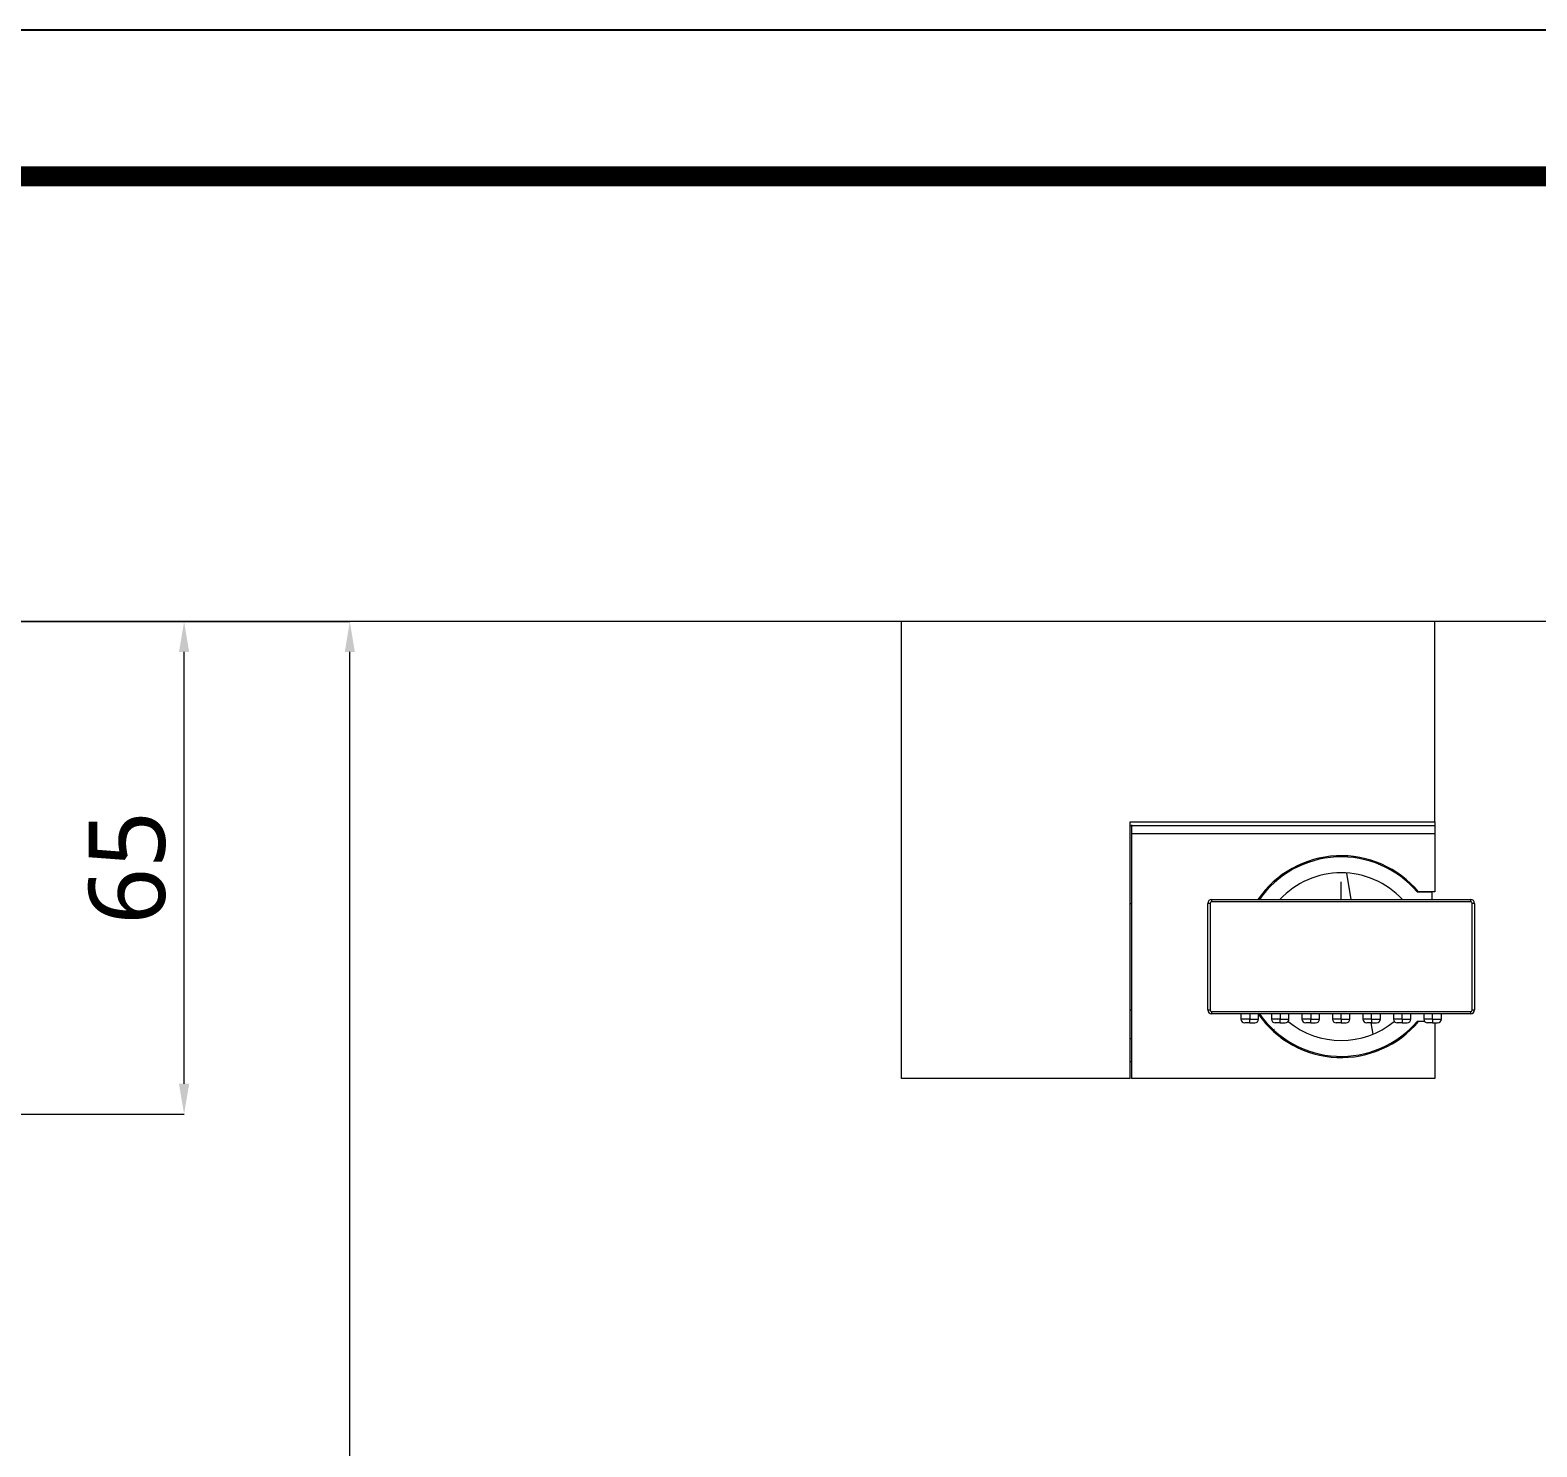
# Model space of a CAD drawing. Extents: x 2340 to 3468, y 0 to 827.
# Drawn here: x 2705.8 to 2903.6, y 640.8 to 826.8 of the extents above; entities that cross this region are included whole.
import ezdxf

# ---------------------------------------------------------------- set-up
doc = ezdxf.new("R2010")
doc.units = 0
doc.header["$LTSCALE"] = 3
doc.header["$MEASUREMENT"] = 0
doc.header["$PDMODE"] = 3
doc.header["$PDSIZE"] = -10
doc.layers.get('0').update_dxf_attribs({"linetype": 'CONTINUOUS'})
doc.layers.get('DEFPOINTS').update_dxf_attribs({"linetype": 'CONTINUOUS'})
doc.layers.add('1', color=7, linetype='CONTINUOUS')
doc.layers.add('치수선', color=7, linetype='CONTINUOUS', lineweight=20)
doc.styles.add('Daelim Dimension', font='NanumGothic.ttf')
doc.dimstyles.new('DEFAULT', dxfattribs={"dimscale": 2, "dimtxt": 2, "dimasz": 2, "dimexe": 0, "dimexo": 2, "dimgap": 1, "dimtad": 1, "dimdec": 1, "dimzin": 9, "dimdsep": 46, "dimtxsty": 'Daelim Dimension', "dimcen": 0.5, "dimclrd": 252, "dimclre": 252, "dimclrt": 3, "dimadec": 1, "dimazin": 0, "dimtfac": 1, "dimtdec": 1, "dimtix": 1, "dimtmove": 0, "dimatfit": 3, "dimfxl": 1, "dimtolj": 1, "dimtzin": 1, "dimlwd": 9, "dimlwe": 9, "dimarcsym": 0})

# ---------------------------------------------------------------- blocks, each defined once
blk = doc.blocks.new('*D4')
at = {"color": 5, "lineweight": 9, "ltscale": 0.5, "transparency": 16777216}
for p, q in [((2699.18, 749.15), (2747.79, 749.15)), ((2747.79, 508.46), (2747.79, 745.15)), ((2606.7, 504.46), (2747.79, 504.46))]:
    blk.add_line(p, q, dxfattribs=at)
at = {"color": 5, "ltscale": 0.5, "transparency": 16777216}
for points in [[(2747.13, 745.15), (2748.46, 745.15), (2747.79, 749.15)], [(2747.13, 508.46), (2748.46, 508.46), (2747.79, 504.46)]]:
    blk.add_solid(points, dxfattribs=at)
at = {"layer": 'DEFPOINTS', "color": 0, "ltscale": 0.5, "transparency": 16777216}
for p in [(2695.18, 749.15), (2747.79, 749.15), (2602.7, 504.46)]:
    blk.add_point(p, dxfattribs=at)
at = {"color": 7, "ltscale": 0.5, "transparency": 16777216, "insert": (2740.35, 626.81), "char_height": 10, "attachment_point": 5, "rotation": 90, "style": 'Daelim Dimension'}
blk.add_mtext('\\A1;245', dxfattribs=at)
blk = doc.blocks.new('*D12')
at = {"color": 5, "lineweight": 9, "ltscale": 0.5, "transparency": 16777216}
for p, q in [((2699.17, 749.15), (2726.04, 749.15)), ((2726.04, 688.46), (2726.04, 745.15)), ((2698.2, 684.46), (2726.04, 684.46))]:
    blk.add_line(p, q, dxfattribs=at)
at = {"color": 5, "ltscale": 0.5, "transparency": 16777216}
for points in [[(2725.37, 745.15), (2726.71, 745.15), (2726.04, 749.15)], [(2725.37, 688.46), (2726.71, 688.46), (2726.04, 684.46)]]:
    blk.add_solid(points, dxfattribs=at)
at = {"layer": 'DEFPOINTS', "color": 0, "ltscale": 0.5, "transparency": 16777216}
for p in [(2695.17, 749.15), (2726.04, 749.15), (2694.2, 684.46)]:
    blk.add_point(p, dxfattribs=at)
at = {"color": 7, "ltscale": 0.5, "transparency": 16777216, "insert": (2718.6, 716.81), "char_height": 10, "attachment_point": 5, "rotation": 90, "style": 'Daelim Dimension'}
blk.add_mtext('\\A1;65', dxfattribs=at)

msp = doc.modelspace()

# ---------------------------------------------------------------- linework, layer by layer
at = {"ltscale": 0.5}
msp.add_lwpolyline([(2339.56, 0), (3467.96, 0), (3467.96, 826.8), (2339.56, 826.8)], close=True, dxfattribs=at)
at = {"color": 5, "linetype": 'ByBlock', "lineweight": 200, "const_width": 2.6}
msp.add_lwpolyline([(2357.71, 35.4), (3449.71, 35.4), (3449.71, 807.6), (2357.71, 807.6)], close=True, dxfattribs=at)
at = {"layer": '1', "color": 7, "linetype": 'Continuous', "lineweight": 18}
for p, q in [((2890.2, 749.15), (2820.2, 749.15)), ((2820.2, 689.15), (2820.2, 749.15)), ((2890.2, 722.86), (2890.2, 749.15)), ((2850.2, 689.15), (2850.2, 722.86)), ((2850.2, 722.36), (2890.2, 722.36)), ((2850.4, 722.46), (2850.4, 721.29)), ((2890.2, 722.86), (2890.2, 722.36)), ((2890.2, 722.46), (2890.2, 721.29)), ((2890.2, 721.29), (2850.4, 721.29)), ((2850.4, 721.29), (2850.4, 689.15)), ((2890.2, 721.29), (2890.2, 713.65)), ((2879.2, 712.65), (2878.63, 716.13)), ((2850.2, 712.15), (2850.4, 712.15)), ((2860.4, 698.15), (2860.4, 712.15)), ((2860.9, 712.65), (2894.9, 712.65)), ((2887.86, 713.65), (2889.8, 713.65)), ((2890.2, 713.65), (2888.06, 713.65)), ((2889.8, 713.65), (2889.8, 712.65)), ((2895.4, 712.15), (2895.4, 698.15)), ((2850.2, 698.15), (2850.4, 698.15)), ((2894.9, 697.65), (2860.9, 697.65)), ((2864.75, 697.65), (2864.75, 696.95)), ((2865.9, 696.45), (2865.25, 696.45)), ((2865.9, 696.45), (2866.55, 696.45)), ((2867.05, 696.95), (2867.05, 697.65)), ((2868.75, 697.65), (2868.75, 696.95)), ((2869.9, 696.45), (2869.25, 696.45)), ((2869.9, 696.45), (2870.55, 696.45)), ((2871.05, 696.95), (2871.05, 697.65)), ((2872.75, 697.65), (2872.75, 696.95)), ((2873.9, 696.45), (2873.25, 696.45)), ((2873.9, 696.45), (2874.55, 696.45)), ((2875.05, 696.95), (2875.05, 697.65)), ((2876.75, 697.65), (2876.75, 696.95)), ((2877.9, 696.45), (2877.25, 696.45)), ((2877.9, 696.45), (2878.55, 696.45)), ((2879.05, 696.95), (2879.05, 697.65)), ((2880.75, 697.65), (2880.75, 696.95)), ((2881.9, 696.45), (2881.25, 696.45)), ((2882.08, 694.98), (2881.84, 696.45)), ((2881.9, 696.45), (2882.55, 696.45)), ((2883.05, 696.95), (2883.05, 697.65)), ((2884.75, 697.65), (2884.75, 696.95)), ((2885.9, 696.45), (2885.25, 696.45)), ((2885.9, 696.45), (2886.55, 696.45)), ((2887.05, 696.95), (2887.05, 697.65)), ((2888.85, 696.65), (2887.86, 696.65)), ((2888.85, 696.65), (2888.06, 696.65)), ((2888.75, 697.65), (2888.75, 696.95)), ((2889.9, 696.45), (2889.25, 696.45)), ((2889.9, 696.45), (2890.55, 696.45)), ((2890.2, 696.45), (2890.2, 689.15)), ((2891.05, 696.95), (2891.05, 697.65)), ((2850.4, 694.35), (2850.2, 694.35)), ((2850.4, 691.35), (2850.2, 691.35)), ((2850.2, 689.15), (2820.2, 689.15)), ((2890.2, 689.15), (2850.4, 689.15))]:
    msp.add_line(p, q, dxfattribs=at)
at = {"layer": '1', "color": 7, "linetype": 'Continuous', "lineweight": 13}
for p, q in [((2850.2, 722.86), (2890.2, 722.86)), ((2860.7, 712.15), (2860.4, 712.15)), ((2860.7, 712.15), (2860.7, 698.15)), ((2860.9, 712.65), (2860.9, 712.35)), ((2894.9, 712.35), (2860.9, 712.35)), ((2894.9, 712.35), (2894.9, 712.65)), ((2895.1, 698.15), (2895.1, 712.15)), ((2895.4, 712.15), (2895.1, 712.15)), ((2860.4, 698.15), (2860.7, 698.15)), ((2895.1, 698.15), (2895.4, 698.15)), ((2860.9, 697.95), (2894.9, 697.95)), ((2860.9, 697.95), (2860.9, 697.65)), ((2865.9, 696.95), (2864.75, 696.95)), ((2865.9, 697.65), (2865.9, 696.95)), ((2865.9, 696.95), (2867.05, 696.95)), ((2865.9, 696.45), (2865.9, 696.95)), ((2869.9, 696.95), (2868.75, 696.95)), ((2869.9, 697.65), (2869.9, 696.95)), ((2869.9, 696.95), (2871.05, 696.95)), ((2869.9, 696.45), (2869.9, 696.95)), ((2873.9, 696.95), (2872.75, 696.95)), ((2873.9, 697.65), (2873.9, 696.95)), ((2873.9, 696.95), (2875.05, 696.95)), ((2873.9, 696.45), (2873.9, 696.95)), ((2877.9, 696.95), (2876.75, 696.95)), ((2877.9, 696.95), (2877.9, 697.65)), ((2877.9, 696.95), (2879.05, 696.95)), ((2877.9, 696.95), (2877.9, 696.45)), ((2881.9, 696.95), (2880.75, 696.95)), ((2881.9, 696.95), (2881.9, 697.65)), ((2881.9, 696.95), (2883.05, 696.95)), ((2881.9, 696.95), (2881.9, 696.45)), ((2885.9, 696.95), (2884.75, 696.95)), ((2885.9, 696.95), (2885.9, 697.65)), ((2885.9, 696.95), (2885.9, 696.45)), ((2885.9, 696.95), (2887.05, 696.95)), ((2889.9, 696.95), (2888.75, 696.95)), ((2889.9, 696.95), (2889.9, 697.65)), ((2889.9, 696.95), (2891.05, 696.95)), ((2889.9, 696.95), (2889.9, 696.45)), ((2894.9, 697.65), (2894.9, 697.95))]:
    msp.add_line(p, q, dxfattribs=at)
at = {"layer": '1', "color": 7, "linetype": 'Continuous', "lineweight": 18}
for centre, radius, start, end in [((2877.9, 705.15), 13.25, 39.9045, 145.5277), ((2877.9, 705.15), 13.1, 40.4553, 145.0746), ((2877.9, 705.15), 11, 42.9893, 137.0179), ((2860.9, 712.15), 0.5, 90, 180), ((2894.9, 712.15), 0.5, 0, 90), ((2860.9, 698.15), 0.5, 180, 270), ((2894.9, 698.15), 0.5, 270, 0), ((2865.25, 696.95), 0.5, 180, 270), ((2866.55, 696.95), 0.5, 270, 0), ((2877.9, 705.15), 13.25, 215.0283, 320.0955), ((2877.9, 705.15), 13.1, 214.9254, 319.5447), ((2869.25, 696.95), 0.5, 180, 270), ((2870.55, 696.95), 0.5, 270, 0), ((2877.9, 705.15), 11, 230.7304, 309.2668), ((2873.25, 696.95), 0.5, 180, 270), ((2874.55, 696.95), 0.5, 270, 0), ((2877.25, 696.95), 0.5, 180, 270), ((2878.55, 696.95), 0.5, 270, 0), ((2881.25, 696.95), 0.5, 180, 270), ((2882.55, 696.95), 0.5, 270, 0), ((2885.25, 696.95), 0.5, 180, 270), ((2886.55, 696.95), 0.5, 270, 0), ((2889.25, 696.95), 0.5, 180, 270), ((2890.55, 696.95), 0.5, 270, 0)]:
    msp.add_arc(centre, radius, start, end, dxfattribs=at)
at = {"layer": '1', "color": 7, "linetype": 'Continuous', "lineweight": 13}
for centre, start, end in [((2860.9, 712.15), 90, 180), ((2894.9, 712.15), 360, 90), ((2860.9, 698.15), 180, 270), ((2894.9, 698.15), 270, 0)]:
    msp.add_arc(centre, 0.2, start, end, dxfattribs=at)
msp.add_open_spline([(2877.9, 712.65), (2877.9, 712.83), (2877.9, 713.6), (2877.9, 714.36), (2877.9, 714.96)], degree=3, knots=[0, 0, 0, 0, 0.228544, 1, 1, 1, 1], dxfattribs=at)
at = {"layer": '1', "color": 7, "linetype": 'Continuous', "lineweight": 18}
msp.add_open_spline([(2868.86, 695.58), (2868.95, 695.59), (2869.05, 695.61), (2869.14, 695.62)], degree=3, dxfattribs=at)
at = {"layer": '치수선'}
msp.add_line((3213.04, 749.15), (2435.94, 749.15), dxfattribs=at)

# ---------------------------------------------------------------- dimensions: what is measured, and where the dimension line sits
at = {"color": 5, "ltscale": 0.5}
for base, p1, p2, picture, middle in [((2747.79, 749.15), (2602.7, 504.46), (2695.18, 749.15), '*D4', (2740.35, 626.81)), ((2726.04, 749.15), (2694.2, 684.46), (2695.17, 749.15), '*D12', (2718.6, 716.81))]:
    dim = msp.add_linear_dim(base=base, p1=p1, p2=p2, angle=90, dimstyle='DEFAULT', override={"dimtxt": 5, "dimdec": 0, "dimclrd": 5, "dimclre": 5, "dimclrt": 7}, dxfattribs=at)
    dim.commit()
    dim.dimension.update_dxf_attribs({"geometry": picture, "text_midpoint": middle})

doc.saveas('drawing.dxf')
